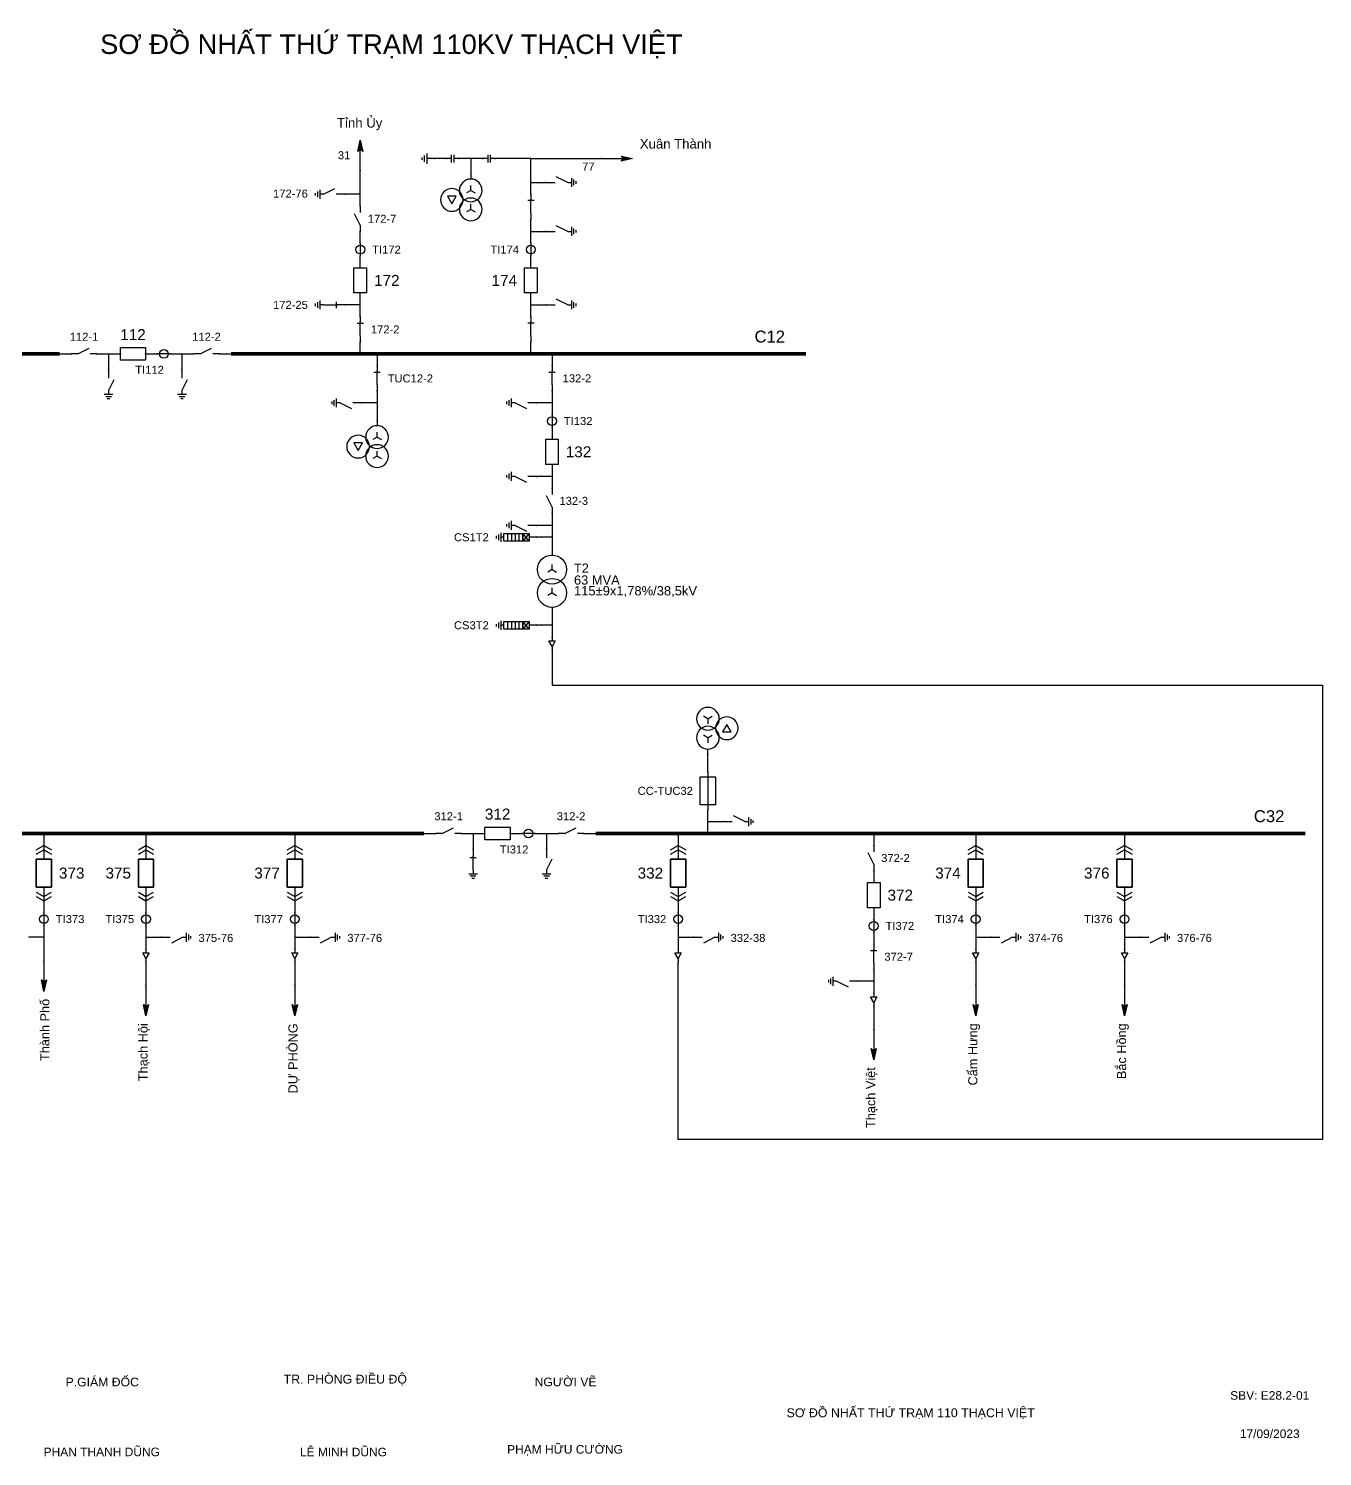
# Model space of a CAD drawing. Header units: millimetres. Extents: x -301 to 400, y 7 to 290.
# Drawn here: x 144.1 to 400.5, y 7.3 to 290.1 of the extents above; entities that cross this region are included whole.
import ezdxf

# ---------------------------------------------------------------- set-up
doc = ezdxf.new("R2010")
doc.units = ezdxf.units.MM
for name, color, linetype, lineweight in [('BUSBAR_110KV', 1, 'Continuous', 50), ('BUSBAR_35KV', 30, 'Continuous', 50), ('GROUND', 3, 'Continuous', 25), ('HV_110KV', 1, 'Continuous', 25), ('MV_35KV', 30, 'Continuous', 25)]:
    doc.layers.add(name, color=color, linetype=linetype, lineweight=lineweight)
doc.layers.add('SYM_PORTS', color=8, linetype='Continuous', plot=False)
doc.layers.add('TEXT', color=7, linetype='Continuous')
doc.styles.add('SLD_TEXT', font='arial.ttf')

# ---------------------------------------------------------------- blocks, each defined once
blk = doc.blocks.new('SYM_DISCONNECTOR_OPEN')
at = {"lineweight": 25}
for points in [[(0, -1.25), (-1.125, 1)], [(0, 2.5), (0, 1.25)], [(0, -1.25), (0, -2.5)]]:
    blk.add_lwpolyline(points, dxfattribs=at)
at = {"layer": 'SYM_PORTS'}
for p in [(0, 2.5), (0, -2.5)]:
    blk.add_point(p, dxfattribs=at)
blk.add_attdef('DEVICE_CODE', (1, -0.5), '', height=2)
blk = doc.blocks.new('SYM_EARTHING_SWITCH_OPEN')
at = {"lineweight": 25}
for points in [[(0, 3), (0, 1.25)], [(0, -1.25), (-1.125, 1)], [(-0.875, -2), (0.875, -2)], [(-0.5625, -2.4375), (0.5625, -2.4375)], [(0, -1.25), (0, -2)], [(-0.25, -2.875), (0.25, -2.875)]]:
    blk.add_lwpolyline(points, dxfattribs=at)
at = {"layer": 'SYM_PORTS'}
blk.add_point((0, 3), dxfattribs=at)
blk.add_attdef('DEVICE_CODE', (1.875, 0), '', height=2)
blk = doc.blocks.new('SYM_CIRCUIT_BREAKER')
at = {"lineweight": 25}
blk.add_lwpolyline([(-1.25, 2.5), (1.25, 2.5), (1.25, -2.5), (-1.25, -2.5)], close=True, dxfattribs=at)
at = {"layer": 'SYM_PORTS'}
for p in [(0, 2.5), (0, -2.5)]:
    blk.add_point(p, dxfattribs=at)
blk.add_attdef('DEVICE_CODE', (2.25, -0.5), '', height=2)
at = {"flags": 1}
blk.add_attdef('RATING', (2.25, -3.5), '', height=2, dxfattribs=at)
blk = doc.blocks.new('SYM_CURRENT_TRANSFORMER')
at = {"lineweight": 25}
blk.add_lwpolyline([(0, 1.25), (0, -1.25)], dxfattribs=at)
blk.add_circle((0, 0), 0.875, dxfattribs=at)
at = {"layer": 'SYM_PORTS'}
for p in [(0, 1.25), (0, -1.25)]:
    blk.add_point(p, dxfattribs=at)
blk.add_attdef('DEVICE_CODE', (1.875, -1.75), '', height=2)
at = {"flags": 1}
blk.add_attdef('RATIO', (1.875, -4.75), '', height=2, dxfattribs=at)
blk = doc.blocks.new('SYM_DISCONNECTOR_CLOSED')
at = {"lineweight": 25}
for points in [[(-0.625, 1.25), (0.625, 1.25)], [(0, 2.5), (0, 1.25)], [(0, -1.25), (0, 1.5)], [(0, -1.25), (0, -2.5)]]:
    blk.add_lwpolyline(points, dxfattribs=at)
at = {"layer": 'SYM_PORTS'}
for p in [(0, 2.5), (0, -2.5)]:
    blk.add_point(p, dxfattribs=at)
blk.add_attdef('DEVICE_CODE', (1.625, -0.5), '', height=2)
blk = doc.blocks.new('SYM_EARTHING_SWITCH_CLOSED')
at = {"lineweight": 25}
for points in [[(0, 3), (0, 1.25)], [(-0.625, 1.25), (0.625, 1.25)], [(0, -1.25), (0, 1.5)], [(-0.875, -2), (0.875, -2)], [(-0.5625, -2.4375), (0.5625, -2.4375)], [(0, -1.25), (0, -2)], [(-0.25, -2.875), (0.25, -2.875)]]:
    blk.add_lwpolyline(points, dxfattribs=at)
at = {"layer": 'SYM_PORTS'}
blk.add_point((0, 3), dxfattribs=at)
blk.add_attdef('DEVICE_CODE', (1.875, 0), '', height=2)
blk = doc.blocks.new('SYM_LINE_FEEDER_ARROW')
blk.add_hatch(color=7).paths.add_polyline_path([(0, -3), (-0.5, -0.75), (0, -1.25), (0.5, -0.75)])
at = {"lineweight": 25}
blk.add_lwpolyline([(0, 3), (0, -1.25)], dxfattribs=at)
blk.add_lwpolyline([(0, -3), (-0.5, -0.75), (0, -1.25), (0.5, -0.75)], close=True, dxfattribs=at)
at = {"layer": 'SYM_PORTS'}
blk.add_point((0, 3), dxfattribs=at)
blk.add_attdef('LINE_NAME', (1.5, 0), '', height=2)
blk = doc.blocks.new('SYM_COUPLING_CAPACITOR')
at = {"lineweight": 25}
for points in [[(-0.75, 0.25), (0.75, 0.25)], [(0, 1.25), (0, 0.25)], [(-0.75, -0.25), (0.75, -0.25)], [(0, -0.25), (0, -1.25)]]:
    blk.add_lwpolyline(points, dxfattribs=at)
at = {"layer": 'SYM_PORTS'}
for p in [(0, 1.25), (0, -1.25)]:
    blk.add_point(p, dxfattribs=at)
blk.add_attdef('DEVICE_CODE', (1.75, -1.75), '', height=2)
blk = doc.blocks.new('SYM_VOLTAGE_TRANSFORMER')
at = {"lineweight": 25}
for points in [[(0, 4.625), (0, 3.625)], [(0, 1.375), (-0.8625, 0.875)], [(0, 1.375), (0, 2.375)], [(0, 1.375), (0.8625, 0.875)], [(0, -2.375), (-0.8625, -2.875)], [(0, -2.375), (0, -1.375)], [(0, -2.375), (0.8625, -2.875)]]:
    blk.add_lwpolyline(points, dxfattribs=at)
blk.add_lwpolyline([(2.875, 0.25), (4.625, 0.25), (3.75, -1.25)], close=True, dxfattribs=at)
for centre in [(0, 1.375), (3.75, -0.5), (0, -2.375)]:
    blk.add_circle(centre, 2.25, dxfattribs=at)
at = {"layer": 'SYM_PORTS'}
blk.add_point((0, 4.625), dxfattribs=at)
blk.add_attdef('DEVICE_CODE', (7, 1.625), '', height=2)
at = {"flags": 1}
blk.add_attdef('RATIO', (7, -1.375), '', height=2, dxfattribs=at)
blk = doc.blocks.new('SYM_GROUND_SYMBOL')
at = {"lineweight": 25}
for points in [[(0, 1.25), (0, -0.25)], [(-1, -0.25), (1, -0.25)], [(-0.625, -0.75), (0.625, -0.75)], [(-0.25, -1.25), (0.25, -1.25)]]:
    blk.add_lwpolyline(points, dxfattribs=at)
at = {"layer": 'SYM_PORTS'}
blk.add_point((0, 1.25), dxfattribs=at)
blk = doc.blocks.new('SYM_SURGE_ARRESTER')
at = {"lineweight": 25}
for points in [[(0, 4), (0, 2.5)], [(-0.75, 2.5), (0.75, 1.25)], [(0.75, 2.5), (-0.75, 1.25)], [(-0.75, 0.5), (0.75, 0.5)], [(-0.75, -0.25), (0.75, -0.25)], [(-0.75, -1), (0.75, -1)], [(-0.75, -1.75), (0.75, -1.75)], [(0, -2.5), (0, -3.125)], [(-0.875, -3.125), (0.875, -3.125)], [(-0.5625, -3.5625), (0.5625, -3.5625)], [(-0.25, -4), (0.25, -4)]]:
    blk.add_lwpolyline(points, dxfattribs=at)
for points in [[(-0.75, 2.5), (0.75, 2.5), (0.75, 1.25), (-0.75, 1.25)], [(-0.75, 1.25), (0.75, 1.25), (0.75, -2.5), (-0.75, -2.5)]]:
    blk.add_lwpolyline(points, close=True, dxfattribs=at)
at = {"layer": 'SYM_PORTS'}
blk.add_point((0, 4), dxfattribs=at)
blk.add_attdef('DEVICE_CODE', (1.875, 1), '', height=2)
blk = doc.blocks.new('SYM_TRANSFORMER_2W')
at = {"lineweight": 25}
for points in [[(0, 2.3125), (0, 3.3125)], [(0, 2.3125), (-0.8625, 1.8125)], [(0, 2.3125), (0.8625, 1.8125)], [(0, -2.3125), (-0.8625, -2.8125)], [(0, -2.3125), (0, -1.3125)], [(0, -2.3125), (0.8625, -2.8125)]]:
    blk.add_lwpolyline(points, dxfattribs=at)
for centre in [(0, 2.3125), (0, -2.3125)]:
    blk.add_circle(centre, 2.875, dxfattribs=at)
at = {"layer": 'SYM_PORTS'}
for p in [(0, 5.1875), (0, -5.1875)]:
    blk.add_point(p, dxfattribs=at)
blk.add_attdef('DEVICE_CODE', (3.875, 2.1875), '', height=2)
at = {"flags": 1}
for tag, p in [('POWER', (3.875, -0.8125)), ('VOLTAGE_RATIO', (3.875, -3.8125))]:
    blk.add_attdef(tag, p, '', height=2, dxfattribs=at)
blk = doc.blocks.new('SYM_CABLE_TERMINATION')
at = {"lineweight": 25}
blk.add_lwpolyline([(-0.625, 0.5), (0.625, 0.5), (0, -0.625)], close=True, dxfattribs=at)
for points in [[(0, 1.25), (0, 0.5)], [(0, -0.625), (0, -1.25)]]:
    blk.add_lwpolyline(points, dxfattribs=at)
at = {"layer": 'SYM_PORTS'}
for p in [(0, 1.25), (0, -1.25)]:
    blk.add_point(p, dxfattribs=at)
blk = doc.blocks.new('SYM_DRAWOUT_BREAKER')
at = {"lineweight": 25}
for points in [[(-1.5, 4.625), (0, 5.5), (1.5, 4.625)], [(-1.5, 3.75), (0, 4.625), (1.5, 3.75)], [(0, 5.5), (0, 2.75)], [(0, -2.75), (0, -5.5)], [(-1.5, -3.75), (0, -4.625), (1.5, -3.75)], [(-1.5, -4.625), (0, -5.5), (1.5, -4.625)]]:
    blk.add_lwpolyline(points, dxfattribs=at)
at = {"lineweight": 35}
blk.add_lwpolyline([(-1.5, 2.75), (1.5, 2.75), (1.5, -2.75), (-1.5, -2.75)], close=True, dxfattribs=at)
at = {"layer": 'SYM_PORTS'}
for p in [(0, 5.5), (0, -5.5)]:
    blk.add_point(p, dxfattribs=at)
blk.add_attdef('DEVICE_CODE', (2.5, 2.5), '', height=2)
at = {"flags": 1}
blk.add_attdef('RATING', (2.5, -0.5), '', height=2, dxfattribs=at)
blk = doc.blocks.new('SYM_FUSE_DISCONNECTOR')
at = {"lineweight": 25}
blk.add_lwpolyline([(0, 3.75), (0, -3.75)], dxfattribs=at)
blk.add_lwpolyline([(-1.5, 2.75), (1.5, 2.75), (1.5, -2.75), (-1.5, -2.75)], close=True, dxfattribs=at)
at = {"layer": 'SYM_PORTS'}
for p in [(0, 3.75), (0, -3.75)]:
    blk.add_point(p, dxfattribs=at)
blk.add_attdef('DEVICE_CODE', (2.5, 0.75), '', height=2)
at = {"flags": 1}
blk.add_attdef('RATING', (2.5, -2.25), '', height=2, dxfattribs=at)

msp = doc.modelspace()

# ---------------------------------------------------------------- linework, layer by layer
at = {"layer": 'BUSBAR_110KV', "const_width": 0.698}
for points in [[(44.31, 225.63), (150.27, 225.63)], [(184.24, 225.63), (298.18, 225.63)]]:
    msp.add_lwpolyline(points, dxfattribs=at)
at = {"layer": 'BUSBAR_35KV', "const_width": 0.698}
for points in [[(52.46, 130.63), (222.51, 130.63)], [(256.48, 130.63), (397.11, 130.63)]]:
    msp.add_lwpolyline(points, dxfattribs=at)
at = {"layer": 'GROUND'}
msp.add_lwpolyline([(226.89, 264.3), (224.54, 264.3)], dxfattribs=at)
at = {"layer": 'HV_110KV'}
for points in [[(231.75, 264.3), (229.39, 264.3)], [(234.1, 264.3), (231.75, 264.3)], [(231.75, 264.3), (231.75, 261.25)], [(243.66, 264.3), (236.6, 264.3)], [(243.66, 259.59), (243.66, 264.3)], [(243.66, 264.3), (257.77, 264.3)], [(209.86, 257.24), (209.86, 261.95)], [(243.66, 257.24), (243.66, 259.59)], [(243.66, 259.59), (246.7, 259.59)], [(209.86, 257.24), (206.82, 257.24)], [(209.86, 254.89), (209.86, 257.24)], [(243.66, 249.89), (243.66, 252.24)], [(209.86, 247.54), (209.86, 249.89)], [(243.66, 247.54), (243.66, 249.89)], [(243.66, 249.89), (246.7, 249.89)], [(209.86, 242.69), (209.86, 245.04)], [(243.66, 242.69), (243.66, 245.04)], [(209.86, 235.33), (209.86, 237.69)], [(243.66, 235.33), (243.66, 237.69)], [(209.86, 235.33), (206.82, 235.33)], [(209.86, 232.98), (209.86, 235.33)], [(243.66, 232.98), (243.66, 235.33)], [(243.66, 235.33), (246.7, 235.33)], [(209.86, 225.63), (209.86, 227.98)], [(243.66, 225.63), (243.66, 227.98)], [(150.27, 225.63), (152.62, 225.63)], [(157.62, 225.63), (159.98, 225.63)], [(159.98, 225.63), (159.98, 222.59)], [(159.98, 225.63), (162.33, 225.63)], [(167.33, 225.63), (169.68, 225.63)], [(172.18, 225.63), (174.53, 225.63)], [(174.53, 225.63), (174.53, 222.59)], [(174.53, 225.63), (176.88, 225.63)], [(181.88, 225.63), (184.24, 225.63)], [(213.18, 225.63), (213.18, 223.28)], [(247.85, 225.63), (247.85, 223.28)], [(213.18, 218.28), (213.18, 215.92)], [(247.85, 218.28), (247.85, 215.92)], [(213.18, 215.92), (210.14, 215.92)], [(213.18, 215.92), (213.18, 212.4)], [(247.85, 215.92), (244.8, 215.92)], [(247.85, 215.92), (247.85, 213.57)], [(247.85, 211.07), (247.85, 208.72)], [(247.85, 203.72), (247.85, 201.37)], [(247.85, 201.37), (244.8, 201.37)], [(247.85, 201.37), (247.85, 199.02)], [(247.85, 194.02), (247.85, 191.66)], [(247.85, 191.66), (244.8, 191.66)], [(247.85, 191.66), (247.85, 189.31)], [(247.85, 189.31), (244.8, 189.31)], [(247.85, 189.31), (247.85, 185.78)]]:
    msp.add_lwpolyline(points, dxfattribs=at)
at = {"layer": 'MV_35KV'}
for points in [[(247.85, 175.41), (247.85, 171.88)], [(247.85, 171.88), (244.8, 171.88)], [(247.85, 171.88), (247.85, 169.53)], [(247.85, 167.03), (247.85, 164.33), (247.85, 160.02), (400.5, 160.02), (400.5, 70.02), (272.84, 70.02), (272.84, 102.52), (272.84, 105.22)], [(278.73, 142.83), (278.73, 146.36)], [(278.73, 132.98), (278.73, 135.33)], [(278.73, 130.63), (278.73, 132.98)], [(278.73, 132.98), (281.78, 132.98)], [(147.17, 130.63), (147.17, 128.28)], [(167.4, 130.63), (167.4, 128.28)], [(196.89, 130.63), (196.89, 128.28)], [(222.51, 130.63), (224.86, 130.63)], [(229.86, 130.63), (232.21, 130.63)], [(232.21, 130.63), (232.21, 127.59)], [(232.21, 130.63), (234.57, 130.63)], [(239.57, 130.63), (241.92, 130.63)], [(244.42, 130.63), (246.77, 130.63)], [(246.77, 130.63), (246.77, 127.59)], [(246.77, 130.63), (249.12, 130.63)], [(254.12, 130.63), (256.48, 130.63)], [(272.84, 130.63), (272.84, 128.28)], [(311.59, 130.63), (311.59, 128.28)], [(331.8, 130.63), (331.8, 128.28)], [(361.29, 130.63), (361.29, 128.28)], [(311.59, 123.28), (311.59, 120.92)], [(147.17, 117.28), (147.17, 114.92)], [(167.4, 117.28), (167.4, 114.92)], [(196.89, 117.28), (196.89, 114.92)], [(272.84, 117.28), (272.84, 114.92)], [(331.8, 117.28), (331.8, 114.92)], [(361.29, 117.28), (361.29, 114.92)], [(311.59, 115.92), (311.59, 113.57)], [(147.17, 112.42), (147.17, 110.07)], [(167.4, 112.42), (167.4, 110.07)], [(196.89, 112.42), (196.89, 110.07)], [(272.84, 112.42), (272.84, 110.07)], [(311.59, 111.07), (311.59, 108.72)], [(331.8, 112.42), (331.8, 110.07)], [(361.29, 112.42), (361.29, 110.07)], [(147.17, 110.07), (144.13, 110.07)], [(147.17, 110.07), (147.17, 105.37)], [(167.4, 110.07), (170.44, 110.07)], [(167.4, 110.07), (167.4, 107.72)], [(196.89, 110.07), (199.93, 110.07)], [(196.89, 110.07), (196.89, 107.72)], [(272.84, 110.07), (275.88, 110.07)], [(272.84, 110.07), (272.84, 107.72)], [(331.8, 110.07), (334.84, 110.07)], [(331.8, 110.07), (331.8, 107.72)], [(361.29, 110.07), (364.33, 110.07)], [(361.29, 110.07), (361.29, 107.72)], [(167.4, 105.22), (167.4, 100.52)], [(196.89, 105.22), (196.89, 100.52)], [(331.8, 105.22), (331.8, 100.52)], [(361.29, 105.22), (361.29, 100.52)], [(311.59, 103.72), (311.59, 101.37)], [(311.59, 101.37), (308.54, 101.37)], [(311.59, 101.37), (311.59, 99.02)], [(311.59, 96.52), (311.59, 91.81)]]:
    msp.add_lwpolyline(points, dxfattribs=at)

# ---------------------------------------------------------------- block references
at = {"layer": 'GROUND', "rotation": 270}
msp.add_blockref('SYM_GROUND_SYMBOL', (223.29, 264.3), dxfattribs=at)
at = {"layer": 'HV_110KV'}
for name, p, rotation in [('SYM_LINE_FEEDER_ARROW', (209.86, 264.95), 180), ('SYM_COUPLING_CAPACITOR', (228.14, 264.3), 270), ('SYM_COUPLING_CAPACITOR', (235.35, 264.3), 270), ('SYM_LINE_FEEDER_ARROW', (260.77, 264.3), 90)]:
    msp.add_blockref(name, p, dxfattribs=dict(at, rotation=rotation))
ref = msp.add_blockref('SYM_EARTHING_SWITCH_OPEN', (249.7, 259.59), dxfattribs=dict(at, xscale=-1, rotation=90))
ref.add_attrib('DEVICE_CODE', '174-76', (254.05, 258.94), dxfattribs={"layer": 'TEXT', "extrusion": (0, 0, -1), "height": 1.586, "style": 'SLD_TEXT'})
ref = msp.add_blockref('SYM_VOLTAGE_TRANSFORMER', (231.75, 256.63), dxfattribs=dict(at, xscale=-1))
ref.add_attrib('DEVICE_CODE', 'TU174', (226.55, 248.93), dxfattribs={"layer": 'TEXT', "extrusion": (0, 0, -1), "height": 1.586, "style": 'SLD_TEXT'})
ref = msp.add_blockref('SYM_EARTHING_SWITCH_OPEN', (203.82, 257.24), dxfattribs=dict(at, rotation=270))
ref.add_attrib('DEVICE_CODE', '172-76', (192.57, 256.58), dxfattribs={"layer": 'TEXT', "height": 1.586, "style": 'SLD_TEXT'})
ref = msp.add_blockref('SYM_DISCONNECTOR_CLOSED', (243.66, 254.74), dxfattribs=dict(at, xscale=-1))
ref.add_attrib('DEVICE_CODE', '174-7', (235.89, 253.95), dxfattribs={"layer": 'TEXT', "extrusion": (0, 0, -1), "height": 1.586, "style": 'SLD_TEXT'})
ref = msp.add_blockref('SYM_DISCONNECTOR_OPEN', (209.86, 252.39), dxfattribs=at)
ref.add_attrib('DEVICE_CODE', '172-7', (211.34, 251.59), dxfattribs={"layer": 'TEXT', "height": 1.586, "style": 'SLD_TEXT'})
ref = msp.add_blockref('SYM_EARTHING_SWITCH_OPEN', (249.7, 249.89), dxfattribs=dict(at, xscale=-1, rotation=90))
ref.add_attrib('DEVICE_CODE', '174-75', (254.05, 249.23), dxfattribs={"layer": 'TEXT', "extrusion": (0, 0, -1), "height": 1.586, "style": 'SLD_TEXT'})
ref = msp.add_blockref('SYM_CURRENT_TRANSFORMER', (209.86, 246.29), dxfattribs=at)
ref.add_attrib('DEVICE_CODE', 'TI172', (212.21, 245.49), dxfattribs={"layer": 'TEXT', "height": 1.586, "style": 'SLD_TEXT'})
ref = msp.add_blockref('SYM_CURRENT_TRANSFORMER', (243.66, 246.29), dxfattribs=at)
ref.add_attrib('DEVICE_CODE', 'TI174', (235.64, 245.49), dxfattribs={"layer": 'TEXT', "height": 1.586, "style": 'SLD_TEXT'})
ref = msp.add_blockref('SYM_CIRCUIT_BREAKER', (209.86, 240.19), dxfattribs=at)
ref.add_attrib('DEVICE_CODE', '172', (212.59, 239.1), dxfattribs={"layer": 'TEXT', "height": 2.17, "style": 'SLD_TEXT'})
ref = msp.add_blockref('SYM_CIRCUIT_BREAKER', (243.66, 240.19), dxfattribs=at)
ref.add_attrib('DEVICE_CODE', '174', (235.87, 239.1), dxfattribs={"layer": 'TEXT', "height": 2.17, "style": 'SLD_TEXT'})
ref = msp.add_blockref('SYM_EARTHING_SWITCH_OPEN', (249.7, 235.33), dxfattribs=dict(at, xscale=-1, rotation=90))
ref.add_attrib('DEVICE_CODE', '174-25', (254.05, 234.68), dxfattribs={"layer": 'TEXT', "extrusion": (0, 0, -1), "height": 1.586, "style": 'SLD_TEXT'})
ref = msp.add_blockref('SYM_EARTHING_SWITCH_CLOSED', (203.82, 235.33), dxfattribs=dict(at, rotation=270))
ref.add_attrib('DEVICE_CODE', '172-25', (192.57, 234.55), dxfattribs={"layer": 'TEXT', "height": 1.586, "style": 'SLD_TEXT'})
ref = msp.add_blockref('SYM_DISCONNECTOR_CLOSED', (243.66, 230.48), dxfattribs=dict(at, xscale=-1))
ref.add_attrib('DEVICE_CODE', '174-2', (235.89, 229.68), dxfattribs={"layer": 'TEXT', "extrusion": (0, 0, -1), "height": 1.586, "style": 'SLD_TEXT'})
ref = msp.add_blockref('SYM_DISCONNECTOR_CLOSED', (209.86, 230.48), dxfattribs=at)
ref.add_attrib('DEVICE_CODE', '172-2', (211.96, 229.68), dxfattribs={"layer": 'TEXT', "height": 1.586, "style": 'SLD_TEXT'})
ref = msp.add_blockref('SYM_DISCONNECTOR_OPEN', (155.12, 225.63), dxfattribs=dict(at, rotation=270))
ref.add_attrib('DEVICE_CODE', '112-1', (152.29, 228.23), dxfattribs={"layer": 'TEXT', "height": 1.586, "style": 'SLD_TEXT'})
ref = msp.add_blockref('SYM_CIRCUIT_BREAKER', (164.83, 225.63), dxfattribs=dict(at, rotation=270))
ref.add_attrib('DEVICE_CODE', '112', (162.3, 228.36), dxfattribs={"layer": 'TEXT', "height": 2.17, "style": 'SLD_TEXT'})
ref = msp.add_blockref('SYM_DISCONNECTOR_OPEN', (179.38, 225.63), dxfattribs=dict(at, rotation=270))
ref.add_attrib('DEVICE_CODE', '112-2', (176.55, 228.23), dxfattribs={"layer": 'TEXT', "height": 1.586, "style": 'SLD_TEXT'})
ref = msp.add_blockref('SYM_CURRENT_TRANSFORMER', (170.93, 225.63), dxfattribs=dict(at, rotation=270))
ref.add_attrib('DEVICE_CODE', 'TI112', (165.27, 221.68), dxfattribs={"layer": 'TEXT', "height": 1.586, "style": 'SLD_TEXT'})
ref = msp.add_blockref('SYM_EARTHING_SWITCH_OPEN', (174.53, 219.59), dxfattribs=dict(at, xscale=-1))
ref.add_attrib('DEVICE_CODE', '112-25', (171.21, 213.64), dxfattribs={"layer": 'TEXT', "extrusion": (0, 0, -1), "height": 1.586, "style": 'SLD_TEXT'})
ref = msp.add_blockref('SYM_EARTHING_SWITCH_OPEN', (159.98, 219.59), dxfattribs=dict(at, xscale=-1))
ref.add_attrib('DEVICE_CODE', '112-15', (156.66, 213.64), dxfattribs={"layer": 'TEXT', "extrusion": (0, 0, -1), "height": 1.586, "style": 'SLD_TEXT'})
ref = msp.add_blockref('SYM_DISCONNECTOR_CLOSED', (213.18, 220.78), dxfattribs=at)
ref.add_attrib('DEVICE_CODE', 'TUC12-2', (215.28, 219.98), dxfattribs={"layer": 'TEXT', "height": 1.586, "style": 'SLD_TEXT'})
ref = msp.add_blockref('SYM_DISCONNECTOR_CLOSED', (247.85, 220.78), dxfattribs=at)
ref.add_attrib('DEVICE_CODE', '132-2', (249.95, 219.99), dxfattribs={"layer": 'TEXT', "height": 1.586, "style": 'SLD_TEXT'})
ref = msp.add_blockref('SYM_EARTHING_SWITCH_OPEN', (241.8, 215.92), dxfattribs=dict(at, xscale=-1, rotation=270))
ref.add_attrib('DEVICE_CODE', '132-25', (230.55, 215.02), dxfattribs={"layer": 'TEXT', "extrusion": (0, 0, -1), "height": 1.586, "style": 'SLD_TEXT'})
ref = msp.add_blockref('SYM_EARTHING_SWITCH_OPEN', (207.14, 215.92), dxfattribs=dict(at, xscale=-1, rotation=270))
ref.add_attrib('DEVICE_CODE', 'TUC12-24', (192.57, 215.01), dxfattribs={"layer": 'TEXT', "extrusion": (0, 0, -1), "height": 1.586, "style": 'SLD_TEXT'})
ref = msp.add_blockref('SYM_VOLTAGE_TRANSFORMER', (213.18, 207.77), dxfattribs=dict(at, xscale=-1))
ref.add_attrib('DEVICE_CODE', 'TUC12', (207.8, 200.05), dxfattribs={"layer": 'TEXT', "extrusion": (0, 0, -1), "height": 1.586, "style": 'SLD_TEXT'})
ref = msp.add_blockref('SYM_CURRENT_TRANSFORMER', (247.85, 212.32), dxfattribs=at)
ref.add_attrib('DEVICE_CODE', 'TI132', (250.2, 211.54), dxfattribs={"layer": 'TEXT', "height": 1.586, "style": 'SLD_TEXT'})
ref = msp.add_blockref('SYM_CIRCUIT_BREAKER', (247.85, 206.22), dxfattribs=at)
ref.add_attrib('DEVICE_CODE', '132', (250.57, 205.15), dxfattribs={"layer": 'TEXT', "height": 2.171, "style": 'SLD_TEXT'})
ref = msp.add_blockref('SYM_EARTHING_SWITCH_OPEN', (241.8, 201.37), dxfattribs=dict(at, xscale=-1, rotation=270))
ref.add_attrib('DEVICE_CODE', '132-35', (230.55, 200.46), dxfattribs={"layer": 'TEXT', "extrusion": (0, 0, -1), "height": 1.586, "style": 'SLD_TEXT'})
ref = msp.add_blockref('SYM_DISCONNECTOR_OPEN', (247.85, 196.52), dxfattribs=at)
ref.add_attrib('DEVICE_CODE', '132-3', (249.32, 195.73), dxfattribs={"layer": 'TEXT', "height": 1.586, "style": 'SLD_TEXT'})
ref = msp.add_blockref('SYM_EARTHING_SWITCH_OPEN', (241.8, 191.66), dxfattribs=dict(at, xscale=-1, rotation=270))
ref.add_attrib('DEVICE_CODE', '132-38', (230.55, 190.76), dxfattribs={"layer": 'TEXT', "extrusion": (0, 0, -1), "height": 1.586, "style": 'SLD_TEXT'})
ref = msp.add_blockref('SYM_SURGE_ARRESTER', (240.8, 189.31), dxfattribs=dict(at, rotation=270))
ref.add_attrib('DEVICE_CODE', 'CS1T2', (228.43, 188.52), dxfattribs={"layer": 'TEXT', "height": 1.586, "style": 'SLD_TEXT'})
ref = msp.add_blockref('SYM_TRANSFORMER_2W', (247.85, 180.6), dxfattribs=at)
ref.add_attrib('DEVICE_CODE', 'T2', (252.2, 182.3), dxfattribs={"layer": 'TEXT', "height": 1.809, "style": 'SLD_TEXT'})
at = {"layer": 'MV_35KV'}
ref = msp.add_blockref('SYM_SURGE_ARRESTER', (240.8, 171.88), dxfattribs=dict(at, rotation=270))
ref.add_attrib('DEVICE_CODE', 'CS3T2', (228.43, 171.09), dxfattribs={"layer": 'TEXT', "height": 1.586, "style": 'SLD_TEXT'})
for name, p in [('SYM_CABLE_TERMINATION', (247.85, 168.28)), ('SYM_CABLE_TERMINATION', (167.4, 106.47)), ('SYM_CABLE_TERMINATION', (196.89, 106.47)), ('SYM_CABLE_TERMINATION', (272.84, 106.47)), ('SYM_CABLE_TERMINATION', (331.8, 106.47)), ('SYM_CABLE_TERMINATION', (361.29, 106.47)), ('SYM_LINE_FEEDER_ARROW', (147.17, 102.37)), ('SYM_LINE_FEEDER_ARROW', (167.4, 97.52)), ('SYM_LINE_FEEDER_ARROW', (196.89, 97.52)), ('SYM_CABLE_TERMINATION', (311.59, 97.77)), ('SYM_LINE_FEEDER_ARROW', (331.8, 97.52)), ('SYM_LINE_FEEDER_ARROW', (361.29, 97.52)), ('SYM_LINE_FEEDER_ARROW', (311.59, 88.81))]:
    msp.add_blockref(name, p, dxfattribs=at)
ref = msp.add_blockref('SYM_VOLTAGE_TRANSFORMER', (278.73, 150.99), dxfattribs=dict(at, xscale=-1, rotation=180))
ref.add_attrib('DEVICE_CODE', 'TUC32', (277.1, 157.12), dxfattribs={"layer": 'TEXT', "extrusion": (0, 0, -1), "height": 1.586, "style": 'SLD_TEXT'})
ref = msp.add_blockref('SYM_FUSE_DISCONNECTOR', (278.73, 139.08), dxfattribs=at)
ref.add_attrib('DEVICE_CODE', 'CC-TUC32', (264.81, 138.29), dxfattribs={"layer": 'TEXT', "height": 1.586, "style": 'SLD_TEXT'})
ref = msp.add_blockref('SYM_EARTHING_SWITCH_OPEN', (284.78, 132.98), dxfattribs=dict(at, xscale=-1, rotation=90))
ref.add_attrib('DEVICE_CODE', 'TUC32-24', (289.13, 132.31), dxfattribs={"layer": 'TEXT', "extrusion": (0, 0, -1), "height": 1.586, "style": 'SLD_TEXT'})
ref = msp.add_blockref('SYM_DISCONNECTOR_OPEN', (227.36, 130.63), dxfattribs=dict(at, rotation=270))
ref.add_attrib('DEVICE_CODE', '312-1', (224.53, 133.26), dxfattribs={"layer": 'TEXT', "height": 1.586, "style": 'SLD_TEXT'})
ref = msp.add_blockref('SYM_CIRCUIT_BREAKER', (237.07, 130.63), dxfattribs=dict(at, rotation=270))
ref.add_attrib('DEVICE_CODE', '312', (234.54, 133.4), dxfattribs={"layer": 'TEXT', "height": 2.171, "style": 'SLD_TEXT'})
ref = msp.add_blockref('SYM_DISCONNECTOR_OPEN', (251.62, 130.63), dxfattribs=dict(at, rotation=270))
ref.add_attrib('DEVICE_CODE', '312-2', (248.79, 133.26), dxfattribs={"layer": 'TEXT', "height": 1.586, "style": 'SLD_TEXT'})
ref = msp.add_blockref('SYM_CURRENT_TRANSFORMER', (243.17, 130.63), dxfattribs=dict(at, rotation=270))
ref.add_attrib('DEVICE_CODE', 'TI312', (237.51, 126.68), dxfattribs={"layer": 'TEXT', "height": 1.586, "style": 'SLD_TEXT'})
ref = msp.add_blockref('SYM_EARTHING_SWITCH_OPEN', (246.77, 124.59), dxfattribs=dict(at, xscale=-1))
ref.add_attrib('DEVICE_CODE', '312-25', (243.45, 118.64), dxfattribs={"layer": 'TEXT', "extrusion": (0, 0, -1), "height": 1.586, "style": 'SLD_TEXT'})
ref = msp.add_blockref('SYM_EARTHING_SWITCH_CLOSED', (232.21, 124.59), dxfattribs=dict(at, xscale=-1))
ref.add_attrib('DEVICE_CODE', '312-15', (228.77, 118.64), dxfattribs={"layer": 'TEXT', "extrusion": (0, 0, -1), "height": 1.586, "style": 'SLD_TEXT'})
ref = msp.add_blockref('SYM_DRAWOUT_BREAKER', (147.17, 122.78), dxfattribs=at)
ref.add_attrib('DEVICE_CODE', '373', (150.15, 121.71), dxfattribs={"layer": 'TEXT', "height": 2.171, "style": 'SLD_TEXT'})
ref = msp.add_blockref('SYM_DRAWOUT_BREAKER', (167.4, 122.78), dxfattribs=at)
ref.add_attrib('DEVICE_CODE', '375', (159.37, 121.71), dxfattribs={"layer": 'TEXT', "height": 2.171, "style": 'SLD_TEXT'})
ref = msp.add_blockref('SYM_DRAWOUT_BREAKER', (196.89, 122.78), dxfattribs=at)
ref.add_attrib('DEVICE_CODE', '377', (188.86, 121.71), dxfattribs={"layer": 'TEXT', "height": 2.171, "style": 'SLD_TEXT'})
ref = msp.add_blockref('SYM_DRAWOUT_BREAKER', (272.84, 122.78), dxfattribs=at)
ref.add_attrib('DEVICE_CODE', '332', (264.81, 121.71), dxfattribs={"layer": 'TEXT', "height": 2.171, "style": 'SLD_TEXT'})
ref = msp.add_blockref('SYM_DISCONNECTOR_OPEN', (311.59, 125.78), dxfattribs=at)
ref.add_attrib('DEVICE_CODE', '372-2', (313.07, 124.99), dxfattribs={"layer": 'TEXT', "height": 1.586, "style": 'SLD_TEXT'})
ref = msp.add_blockref('SYM_DRAWOUT_BREAKER', (331.8, 122.78), dxfattribs=at)
ref.add_attrib('DEVICE_CODE', '374', (323.77, 121.71), dxfattribs={"layer": 'TEXT', "height": 2.171, "style": 'SLD_TEXT'})
ref = msp.add_blockref('SYM_DRAWOUT_BREAKER', (361.29, 122.78), dxfattribs=at)
ref.add_attrib('DEVICE_CODE', '376', (353.26, 121.71), dxfattribs={"layer": 'TEXT', "height": 2.171, "style": 'SLD_TEXT'})
ref = msp.add_blockref('SYM_CIRCUIT_BREAKER', (311.59, 118.42), dxfattribs=at)
ref.add_attrib('DEVICE_CODE', '372', (314.32, 117.35), dxfattribs={"layer": 'TEXT', "height": 2.171, "style": 'SLD_TEXT'})
ref = msp.add_blockref('SYM_CURRENT_TRANSFORMER', (147.17, 113.67), dxfattribs=at)
ref.add_attrib('DEVICE_CODE', 'TI373', (149.53, 112.89), dxfattribs={"layer": 'TEXT', "height": 1.586, "style": 'SLD_TEXT'})
ref = msp.add_blockref('SYM_CURRENT_TRANSFORMER', (167.4, 113.67), dxfattribs=at)
ref.add_attrib('DEVICE_CODE', 'TI375', (159.38, 112.89), dxfattribs={"layer": 'TEXT', "height": 1.586, "style": 'SLD_TEXT'})
ref = msp.add_blockref('SYM_CURRENT_TRANSFORMER', (196.89, 113.67), dxfattribs=at)
ref.add_attrib('DEVICE_CODE', 'TI377', (188.87, 112.89), dxfattribs={"layer": 'TEXT', "height": 1.586, "style": 'SLD_TEXT'})
ref = msp.add_blockref('SYM_CURRENT_TRANSFORMER', (272.84, 113.67), dxfattribs=at)
ref.add_attrib('DEVICE_CODE', 'TI332', (264.82, 112.89), dxfattribs={"layer": 'TEXT', "height": 1.586, "style": 'SLD_TEXT'})
ref = msp.add_blockref('SYM_CURRENT_TRANSFORMER', (311.59, 112.32), dxfattribs=at)
ref.add_attrib('DEVICE_CODE', 'TI372', (313.94, 111.54), dxfattribs={"layer": 'TEXT', "height": 1.586, "style": 'SLD_TEXT'})
ref = msp.add_blockref('SYM_CURRENT_TRANSFORMER', (331.8, 113.67), dxfattribs=at)
ref.add_attrib('DEVICE_CODE', 'TI374', (323.78, 112.89), dxfattribs={"layer": 'TEXT', "height": 1.586, "style": 'SLD_TEXT'})
ref = msp.add_blockref('SYM_CURRENT_TRANSFORMER', (361.29, 113.67), dxfattribs=at)
ref.add_attrib('DEVICE_CODE', 'TI376', (353.27, 112.89), dxfattribs={"layer": 'TEXT', "height": 1.586, "style": 'SLD_TEXT'})
ref = msp.add_blockref('SYM_EARTHING_SWITCH_OPEN', (173.44, 110.07), dxfattribs=dict(at, rotation=90))
ref.add_attrib('DEVICE_CODE', '375-76', (177.8, 109.16), dxfattribs={"layer": 'TEXT', "height": 1.586, "style": 'SLD_TEXT'})
ref = msp.add_blockref('SYM_EARTHING_SWITCH_OPEN', (202.93, 110.07), dxfattribs=dict(at, rotation=90))
ref.add_attrib('DEVICE_CODE', '377-76', (207.29, 109.16), dxfattribs={"layer": 'TEXT', "height": 1.586, "style": 'SLD_TEXT'})
ref = msp.add_blockref('SYM_EARTHING_SWITCH_OPEN', (278.88, 110.07), dxfattribs=dict(at, rotation=90))
ref.add_attrib('DEVICE_CODE', '332-38', (283.23, 109.16), dxfattribs={"layer": 'TEXT', "height": 1.586, "style": 'SLD_TEXT'})
ref = msp.add_blockref('SYM_EARTHING_SWITCH_OPEN', (337.84, 110.07), dxfattribs=dict(at, rotation=90))
ref.add_attrib('DEVICE_CODE', '374-76', (342.2, 109.16), dxfattribs={"layer": 'TEXT', "height": 1.586, "style": 'SLD_TEXT'})
ref = msp.add_blockref('SYM_EARTHING_SWITCH_OPEN', (367.33, 110.07), dxfattribs=dict(at, rotation=90))
ref.add_attrib('DEVICE_CODE', '376-76', (371.68, 109.16), dxfattribs={"layer": 'TEXT', "height": 1.586, "style": 'SLD_TEXT'})
ref = msp.add_blockref('SYM_DISCONNECTOR_CLOSED', (311.59, 106.22), dxfattribs=at)
ref.add_attrib('DEVICE_CODE', '372-7', (313.69, 105.44), dxfattribs={"layer": 'TEXT', "height": 1.586, "style": 'SLD_TEXT'})
ref = msp.add_blockref('SYM_EARTHING_SWITCH_OPEN', (305.54, 101.37), dxfattribs=dict(at, xscale=-1, rotation=270))
ref.add_attrib('DEVICE_CODE', '372-76', (294.29, 100.46), dxfattribs={"layer": 'TEXT', "extrusion": (0, 0, -1), "height": 1.586, "style": 'SLD_TEXT'})

# ---------------------------------------------------------------- texts
at = {"layer": 'TEXT', "attachment_point": 7, "style": 'SLD_TEXT'}
for s, insert, char_height in [('SƠ ĐỒ NHẤT THỨ TRẠM 110KV THẠCH VIỆT', (158.31, 284.18), 3.8649), ('Tỉnh Ủy', (205.25, 269.9), 1.867), ('Xuân Thành', (265.25, 266.28), 1.863), ('31', (205.42, 264.16), 1.586), ('77', (253.83, 261.95), 1.586), ('C12', (287.97, 227.85), 2.359), ('63 MVA', (252.2, 179.9), 1.823), ('115±9x1,78%/38,5kV', (252.2, 177.45), 1.8377), ('C32', (386.91, 132.85), 2.361), ('P.GIÁM ĐỐC', (151.47, 21.1), 1.733), ('TR. PHÒNG ĐIỀU ĐỘ', (194.67, 21.3), 1.7502), ('NGƯỜI VẼ', (244.4, 21.12), 1.721), ('SBV: E28.2-01', (382.22, 18.46), 1.6964), ('SƠ ĐỒ NHẤT THỨ TRẠM 110 THẠCH VIỆT', (294.33, 14.64), 1.7561), ('17/09/2023', (384.13, 10.87), 1.696), ('PHAN THANH DŨNG', (147.12, 7.28), 1.6964), ('LÊ MINH DŨNG', (197.9, 7.25), 1.6964), ('PHẠM HỮU CƯỜNG', (238.95, 7.43), 1.6964)]:
    msp.add_mtext(s, dxfattribs=dict(at, insert=insert, char_height=char_height))
at = {"layer": 'TEXT', "char_height": 1.801, "attachment_point": 7, "rotation": 90, "style": 'SLD_TEXT'}
for s, insert in [('Thành Phố', (148.28, 85.58)), ('Thạch Hội', (168.11, 81.58)), ('DỰ PHÒNG', (197.82, 79.15)), ('Cẩm Hưng', (332.66, 80.73)), ('Bắc Hồng', (362.14, 81.99)), ('Thạch Việt', (312.29, 72.31))]:
    msp.add_mtext(s, dxfattribs=dict(at, insert=insert))

doc.saveas('drawing.dxf')
